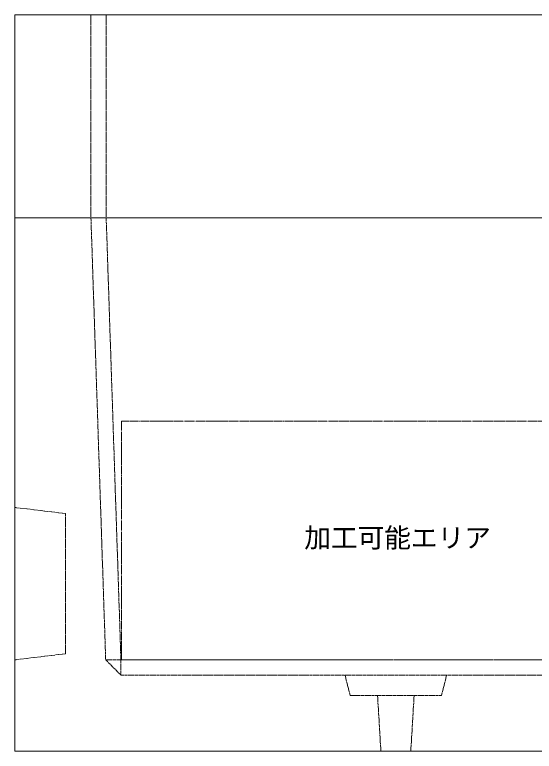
# Model space of a CAD drawing. Units: millimetres, scale not verified. Extents: x -3712 to 3712, y -2625 to 2625.
# Drawn here: x -788 to 235, y -1575 to -125 of the extents above; entities that cross this region are included whole.
import ezdxf
from ezdxf.enums import TextEntityAlignment as Align

# ---------------------------------------------------------------- set-up
doc = ezdxf.new("R2010")
doc.units = ezdxf.units.MM
doc.header["$LTSCALE"] = 10
doc.linetypes.add('LONG_DASHED1', pattern=[7, 6, -1])
doc.linetypes.add('LONG_DOUBLE_CHAIN', pattern=[21.8, 18, -1, 0.6, -0.6, 0.6, -1])
doc.layers.add('0-5_D-STR-STR5', color=1, linetype='LONG_DOUBLE_CHAIN', lineweight=9)
doc.layers.add('0-8_D-STR', color=7, linetype='LONG_DASHED1', lineweight=9)
doc.styles.add('ＭＳ ゴシック', font='')
doc.styles.get('ＭＳ ゴシック').set_extended_font_data('MS Gothic')

# ---------------------------------------------------------------- blocks, each defined once
blk = doc.blocks.new('A$C5E237F8A')
at = {"layer": '0-8_D-STR', "linetype": 'Continuous'}
for p, q in [((-7500, 0), (-7500, -4000)), ((-7500, 0), (7500, 0)), ((-7500, -4000), (7500, -4000))]:
    blk.add_line(p, q, dxfattribs=at)
at = {"layer": '0-8_D-STR'}
for p, q in [((-6000, 0), (-6000, -4000)), ((-5700, 0), (-5700, -4000))]:
    blk.add_line(p, q, dxfattribs=at)
blk = doc.blocks.new('A$C756115AA')
at = {"layer": '0-5_D-STR-STR5'}
blk.add_line((5400, -8700), (-5400, -8700), dxfattribs=at)
blk.add_lwpolyline([(5400, -4000), (-5400, -4000), (-5400, -8700)], dxfattribs=at)
at = {"layer": '0-8_D-STR', "linetype": 'Continuous'}
blk.add_line((-7500, 0), (7500, 0), dxfattribs=at)
at = {"layer": '0-8_D-STR'}
for p, q in [((-6000, 0), (-5710, -8700)), ((-5700, 0), (-5410, -8700)), ((-6500, -5820), (-7500, -5700)), ((-6500, -5820), (-6500, -8580)), ((-6500, -8580), (-7500, -8700)), ((-5710, -8700), (-5410.2, -9000)), ((-5710, -8700), (5710, -8700)), ((-5410, -8700), (-5410, -9000)), ((-5410.2, -9000), (5410, -9000)), ((-900, -9400), (-1000, -9000)), ((900, -9400), (1000, -9000)), ((-900, -9400), (900, -9400)), ((-360, -9400), (-294.1, -10500)), ((360, -9400), (294.1, -10500))]:
    blk.add_line(p, q, dxfattribs=at)
at = {"layer": '0-8_D-STR', "linetype": 'Continuous'}
blk.add_lwpolyline([(-7500, 0), (-7500, -10500), (7500, -10500)], dxfattribs=at)

msp = doc.modelspace()

# ---------------------------------------------------------------- block references
at = {"layer": '0-8_D-STR', "xscale": 0.1, "yscale": 0.1}
for name, p in [('A$C5E237F8A', (-37.5, -125)), ('A$C756115AA', (-37.5, -525))]:
    msp.add_blockref(name, p, dxfattribs=at)

# ---------------------------------------------------------------- texts
at = {"layer": '0-5_D-STR-STR5', "style": 'ＭＳ ゴシック'}
msp.add_text('加工可能エリア', height=38.49, dxfattribs=at).set_placement((-217.85, -1185.46), align=Align.BOTTOM_LEFT)

doc.saveas('drawing.dxf')
